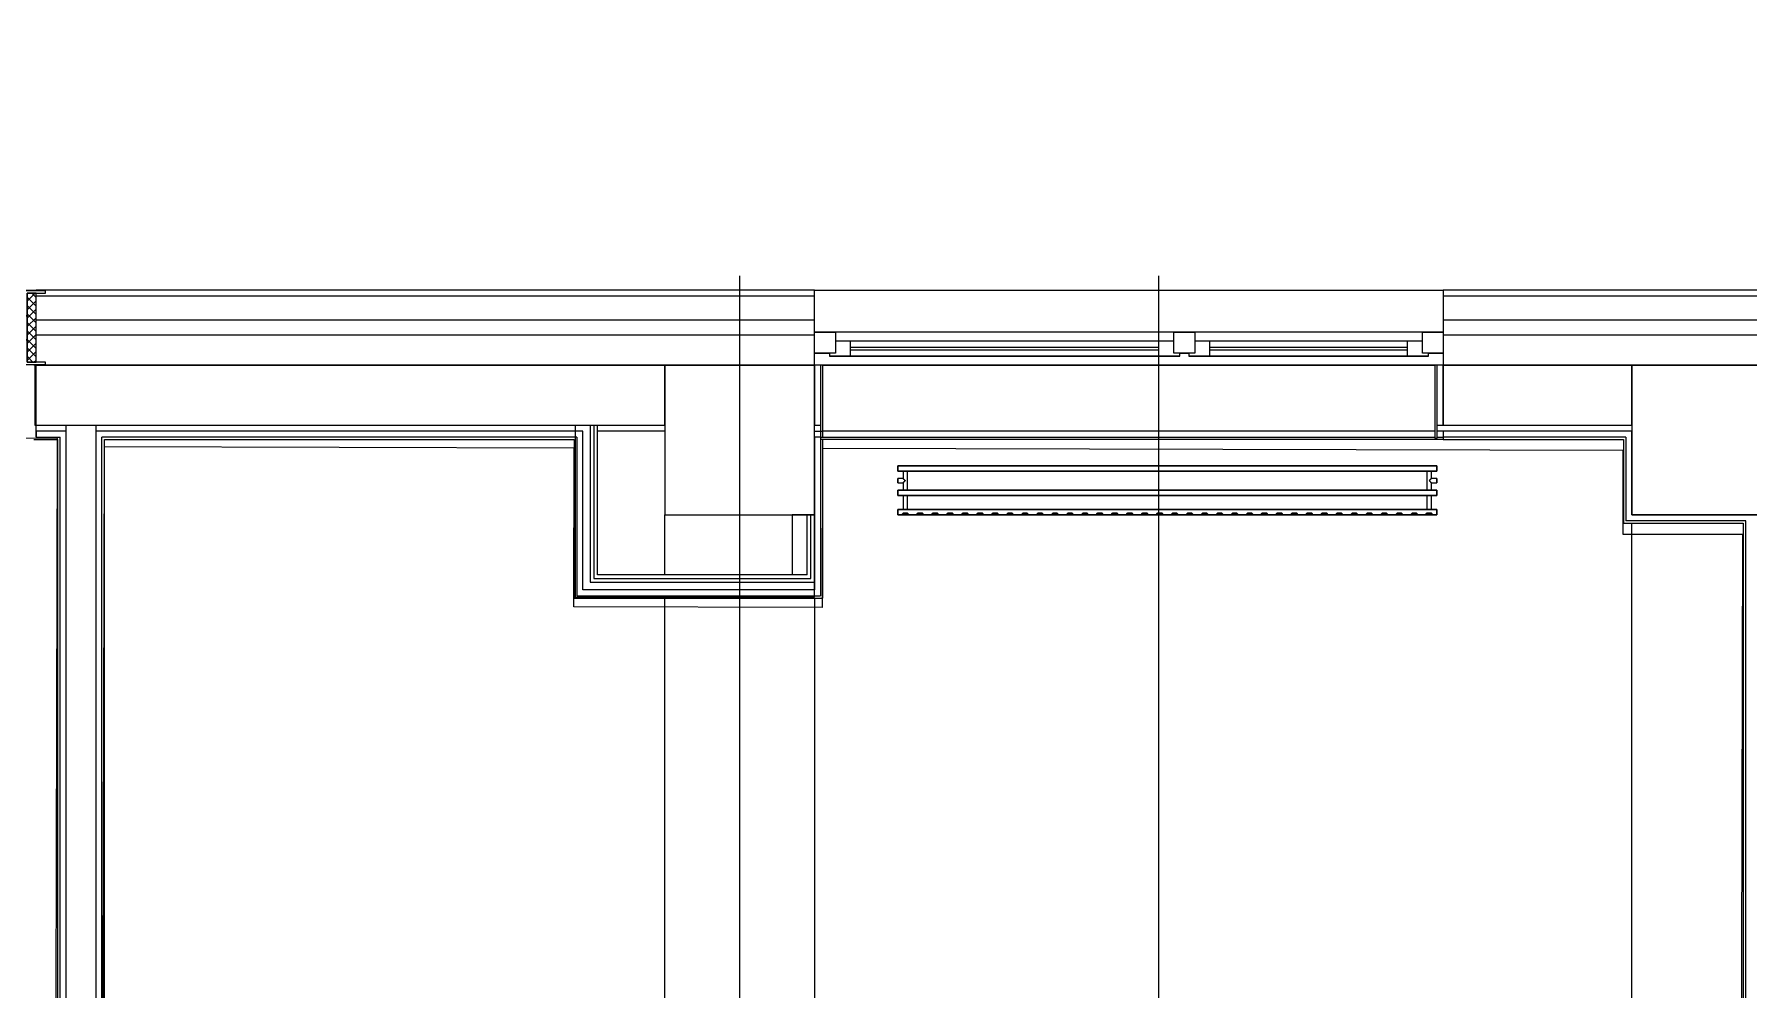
# Model space of a CAD drawing. Header units: millimetres. Extents: x 3914 to 443608, y -156176 to 78197.
# Drawn here: x 94461 to 100187, y -121099 to -117908 of the extents above; entities that cross this region are included whole.
import ezdxf

# ---------------------------------------------------------------- set-up
doc = ezdxf.new("R2010")
doc.units = ezdxf.units.MM
doc.linetypes.add('200_ШТРИХ__ш1_п0_6_', pattern=[160, 100, -60])
for name, color, linetype, lineweight in [('A-DOOR-1', 7, 'Continuous', 5), ('A-DOOR-2', 7, '200_ШТРИХ__ш1_п0_6_', 5), ('A-DOOR-FRAM-2', 7, 'Continuous', 5), ('A-FLOR', 7, 'Continuous', 9), ('A-GLAZ', 7, 'Continuous', 9), ('A-GLAZ-1', 7, 'Continuous', 5), ('Оси', 7, 'Continuous', 9)]:
    doc.layers.add(name, color=color, linetype=linetype, lineweight=lineweight)
doc.layers.add('A-DOOR-FRAM-1', color=7, linetype='Continuous', lineweight=5, true_color=0xc0c0c0)
doc.layers.add('M-EQPM-1', color=7, linetype='Continuous', lineweight=9, true_color=0xb2b2b2)

# ---------------------------------------------------------------- blocks, each defined once
blk = doc.blocks.new('120_Окно_СКБ_2Ст - 120_Окно_СКБ_2Ст 2100х2400 _мал створка справа_-19092174-Объем проектирования 1 этажа')
at = {"layer": 'A-GLAZ'}
for p, q in [((-1050, -75), (-1050, -5)), ((-1050, -5), (-980, -5)), ((-980, -5), (-980, -75)), ((150, -35), (-980, -35)), ((-980, -35), (-980, -75)), ((-930, -85), (-930, -35)), ((100, -85), (100, -35)), ((150, -75), (150, -5)), ((150, -5), (220, -5)), ((150, -75), (150, -35)), ((220, -5), (220, -75)), ((980, -35), (220, -35)), ((220, -35), (220, -75)), ((270, -85), (270, -35)), ((930, -85), (930, -35)), ((980, -75), (980, -5)), ((980, -5), (1050, -5)), ((980, -75), (980, -35)), ((1050, -5), (1050, -75)), ((-980, -75), (-1050, -75)), ((-980, -75), (-1000, -75)), ((-1000, -75), (-1000, -85)), ((-1000, -85), (170, -85)), ((170, -85), (-1000, -85)), ((220, -75), (150, -75)), ((170, -75), (150, -75)), ((170, -85), (170, -75)), ((220, -75), (200, -75)), ((200, -75), (200, -85)), ((200, -85), (1000, -85)), ((1000, -85), (200, -85)), ((1050, -75), (980, -75)), ((1000, -75), (980, -75)), ((1000, -85), (1000, -75))]:
    blk.add_line(p, q, dxfattribs=at)
at = {"layer": 'A-GLAZ-1'}
for p, q in [((1050, -5), (-1050, -5)), ((-930, -55), (100, -55)), ((270, -55), (930, -55)), ((-1050, -75), (-1000, -75)), ((100, -65), (-930, -65)), ((170, -75), (200, -75)), ((930, -65), (270, -65)), ((1000, -75), (1050, -75))]:
    blk.add_line(p, q, dxfattribs=at)
blk = doc.blocks.new('110_Дверь_СКБ_1Ст_Наружная - ДН-2д_л__ Дверь из подвала ЛК _900 мм в свету_ 3300-22851703-Объем проектирования 1 этажа')
at = {"layer": 'A-DOOR-2'}
h = blk.add_hatch(dxfattribs=at)
h.set_pattern_fill('FP_162', color=256, style=0, pattern_type=2)
h.set_pattern_definition([(135, (1756.41, 199.685), (-14.14214, -14.14214), []), (225, (1756.41, 199.685), (14.14214, -14.14214), [])])
h.paths.add_polyline_path([(569.5, -105), (569.5, 125), (539.5, 125), (539.5, -105), (565.5, -105)])
at = {"layer": 'A-DOOR-FRAM-2'}
h = blk.add_hatch(dxfattribs=at)
h.set_pattern_fill('FP_163', color=256, style=0, pattern_type=2)
h.set_pattern_definition([(45, (-366.384, 199.685), (-14.1421, 14.1421), []), (135, (-366.384, 199.685), (-14.1421, -14.1421), [])])
h.paths.add_polyline_path([(-529.5, -105), (-500.5, -105), (-500.5, 125), (-530.5, 125), (-530.5, -105)])
at = {"layer": 'A-DOOR-1'}
for p, q in [((489.5, 990), (449.5, 990)), ((449.5, 990), (449.5, 50)), ((489.5, 50), (489.5, 990)), ((-492.5, 133), (-562.5, 133)), ((-562.5, 133), (-562.5, 125)), ((-562.5, 125), (-500.5, 125)), ((-500.5, 125), (-500.5, 50)), ((-492.5, 50), (-492.5, 133)), ((601.5, 133), (531.5, 133)), ((531.5, 133), (531.5, 50)), ((539.5, 50), (539.5, 125)), ((539.5, 125), (601.5, 125)), ((601.5, 125), (601.5, 133)), ((-500.5, 50), (-492.5, 50)), ((449.5, 50), (489.5, 50)), ((531.5, 50), (539.5, 50)), ((-492.5, -30), (-500.5, -30)), ((-500.5, -30), (-500.5, -105)), ((-492.5, -113), (-492.5, -30)), ((539.5, -30), (531.5, -30)), ((531.5, -30), (531.5, -113)), ((539.5, -105), (539.5, -30)), ((-562.5, -105), (-562.5, -113)), ((-500.5, -105), (-562.5, -105)), ((-562.5, -113), (-492.5, -113)), ((531.5, -113), (601.5, -113)), ((601.5, -105), (539.5, -105)), ((601.5, -113), (601.5, -105))]:
    blk.add_line(p, q, dxfattribs=at)
blk.add_arc((489.5, 50), 940, 90, 180, dxfattribs=at)
at = {"layer": 'A-DOOR-FRAM-1'}
for p, q in [((-500.5, 125), (-530.5, 125)), ((-530.5, 125), (-530.5, -105)), ((-500.5, -105), (-500.5, 125)), ((569.5, 125), (539.5, 125)), ((539.5, 125), (539.5, -105)), ((569.5, -105), (569.5, 125)), ((-450.5, 50), (-500.5, 50)), ((-500.5, 50), (-500.5, -30)), ((-450.5, 10), (-450.5, 50)), ((-440.5, 10), (-450.5, 10)), ((-440.5, -30), (-440.5, 10)), ((489.5, 10), (479.5, 10)), ((479.5, 10), (479.5, -30)), ((489.5, 50), (489.5, 10)), ((539.5, 50), (489.5, 50)), ((539.5, -30), (539.5, 50)), ((-500.5, -30), (-440.5, -30)), ((479.5, -30), (539.5, -30)), ((-530.5, -105), (-500.5, -105)), ((539.5, -105), (569.5, -105))]:
    blk.add_line(p, q, dxfattribs=at)
blk = doc.blocks.new('radiator_prado_classic_z_tip_30_po exemplyaru - Classic Z Тип 30-500-30677905-Объем проектирования 1 этажа')
at = {"layer": 'M-EQPM-1'}
for p, q in [((0, 228), (0, 210)), ((1800, 228), (0, 228)), ((0, 210), (0, 228)), ((0, 228), (12.5, 228)), ((0, 210), (1800, 210)), ((17.8, 210), (0, 210)), ((12.5, 228), (37.5, 228)), ((37.5, 228), (12.5, 228)), ((12.5, 228), (37.5, 228)), ((12.5, 228), (17.5, 223)), ((12.5, 228), (17.5, 223)), ((32.5, 223), (17.5, 223)), ((17.5, 223), (32.5, 223)), ((17.5, 210), (17.5, 164)), ((17.5, 210), (17.5, 164)), ((17.8, 210), (17.5, 210)), ((17.5, 210), (17.8, 210)), ((17.8, 210), (17.5, 210)), ((17.5, 210), (32.5, 210)), ((31.5, 210), (17.8, 210)), ((17.8, 210), (32.2, 210)), ((32.2, 210), (17.8, 210)), ((32.2, 210), (31.5, 210)), ((32.5, 210), (32.2, 210)), ((32.2, 210), (32.5, 210)), ((32.5, 210), (32.2, 210)), ((1767.8, 210), (32.2, 210)), ((32.5, 223), (37.5, 228)), ((37.5, 228), (32.5, 223)), ((32.5, 164), (32.5, 210)), ((32.5, 164), (32.5, 210)), ((37.5, 228), (62.5, 228)), ((62.5, 228), (87.5, 228)), ((87.5, 228), (62.5, 228)), ((62.5, 228), (87.5, 228)), ((62.5, 228), (67.5, 223)), ((62.5, 228), (67.5, 223)), ((82.5, 223), (67.5, 223)), ((67.5, 223), (82.5, 223)), ((82.5, 223), (87.5, 228)), ((87.5, 228), (82.5, 223)), ((87.5, 228), (112.5, 228)), ((112.5, 228), (137.5, 228)), ((137.5, 228), (112.5, 228)), ((112.5, 228), (137.5, 228)), ((112.5, 228), (117.5, 223)), ((112.5, 228), (117.5, 223)), ((132.5, 223), (117.5, 223)), ((117.5, 223), (132.5, 223)), ((132.5, 223), (137.5, 228)), ((137.5, 228), (132.5, 223)), ((137.5, 228), (162.5, 228)), ((162.5, 228), (187.5, 228)), ((187.5, 228), (162.5, 228)), ((162.5, 228), (187.5, 228)), ((162.5, 228), (167.5, 223)), ((162.5, 228), (167.5, 223)), ((182.5, 223), (167.5, 223)), ((167.5, 223), (182.5, 223)), ((182.5, 223), (187.5, 228)), ((187.5, 228), (182.5, 223)), ((187.5, 228), (212.5, 228)), ((212.5, 228), (237.5, 228)), ((237.5, 228), (212.5, 228)), ((212.5, 228), (237.5, 228)), ((212.5, 228), (217.5, 223)), ((212.5, 228), (217.5, 223)), ((232.5, 223), (217.5, 223)), ((217.5, 223), (232.5, 223)), ((232.5, 223), (237.5, 228)), ((237.5, 228), (232.5, 223)), ((237.5, 228), (262.5, 228)), ((262.5, 228), (287.5, 228)), ((287.5, 228), (262.5, 228)), ((262.5, 228), (287.5, 228)), ((262.5, 228), (267.5, 223)), ((262.5, 228), (267.5, 223)), ((282.5, 223), (267.5, 223)), ((267.5, 223), (282.5, 223)), ((282.5, 223), (287.5, 228)), ((287.5, 228), (282.5, 223)), ((287.5, 228), (312.5, 228)), ((312.5, 228), (337.5, 228)), ((337.5, 228), (312.5, 228)), ((312.5, 228), (337.5, 228)), ((312.5, 228), (317.5, 223)), ((312.5, 228), (317.5, 223)), ((332.5, 223), (317.5, 223)), ((317.5, 223), (332.5, 223)), ((332.5, 223), (337.5, 228)), ((337.5, 228), (332.5, 223)), ((337.5, 228), (362.5, 228)), ((362.5, 228), (387.5, 228)), ((387.5, 228), (362.5, 228)), ((362.5, 228), (387.5, 228)), ((362.5, 228), (367.5, 223)), ((362.5, 228), (367.5, 223)), ((382.5, 223), (367.5, 223)), ((367.5, 223), (382.5, 223)), ((382.5, 223), (387.5, 228)), ((387.5, 228), (382.5, 223)), ((387.5, 228), (412.5, 228)), ((412.5, 228), (437.5, 228)), ((437.5, 228), (412.5, 228)), ((412.5, 228), (437.5, 228)), ((412.5, 228), (417.5, 223)), ((412.5, 228), (417.5, 223)), ((432.5, 223), (417.5, 223)), ((417.5, 223), (432.5, 223)), ((432.5, 223), (437.5, 228)), ((437.5, 228), (432.5, 223)), ((437.5, 228), (462.5, 228)), ((462.5, 228), (487.5, 228)), ((487.5, 228), (462.5, 228)), ((462.5, 228), (487.5, 228)), ((462.5, 228), (467.5, 223)), ((462.5, 228), (467.5, 223)), ((482.5, 223), (467.5, 223)), ((467.5, 223), (482.5, 223)), ((482.5, 223), (487.5, 228)), ((487.5, 228), (482.5, 223)), ((487.8, 228), (512.5, 228)), ((512.5, 228), (537.5, 228)), ((537.5, 228), (512.5, 228)), ((512.5, 228), (537.5, 228)), ((512.5, 228), (517.5, 223)), ((512.5, 228), (517.5, 223)), ((532.5, 223), (517.5, 223)), ((517.5, 223), (532.5, 223)), ((532.5, 223), (537.5, 228)), ((537.5, 228), (532.5, 223)), ((537.5, 228), (562.5, 228)), ((562.5, 228), (587.5, 228)), ((587.5, 228), (562.5, 228)), ((562.5, 228), (587.5, 228)), ((562.5, 228), (567.5, 223)), ((562.5, 228), (567.5, 223)), ((582.5, 223), (567.5, 223)), ((567.5, 223), (582.5, 223)), ((582.5, 223), (587.5, 228)), ((587.5, 228), (582.5, 223)), ((587.5, 228), (612.5, 228)), ((612.5, 228), (637.5, 228)), ((637.5, 228), (612.5, 228)), ((612.5, 228), (637.5, 228)), ((612.5, 228), (617.5, 223)), ((612.5, 228), (617.5, 223)), ((632.5, 223), (617.5, 223)), ((617.5, 223), (632.5, 223)), ((632.5, 223), (637.5, 228)), ((637.5, 228), (632.5, 223)), ((637.5, 228), (662.5, 228)), ((662.5, 228), (687.5, 228)), ((687.5, 228), (662.5, 228)), ((662.5, 228), (687.5, 228)), ((662.5, 228), (667.5, 223)), ((662.5, 228), (667.5, 223)), ((682.5, 223), (667.5, 223)), ((667.5, 223), (682.5, 223)), ((682.5, 223), (687.5, 228)), ((687.5, 228), (682.5, 223)), ((687.5, 228), (712.5, 228)), ((712.5, 228), (737.5, 228)), ((737.5, 228), (712.5, 228)), ((712.5, 228), (737.5, 228)), ((712.5, 228), (717.5, 223)), ((712.5, 228), (717.5, 223)), ((732.5, 223), (717.5, 223)), ((717.5, 223), (732.5, 223)), ((732.5, 223), (737.5, 228)), ((737.5, 228), (732.5, 223)), ((737.5, 228), (762.5, 228)), ((762.5, 228), (787.5, 228)), ((787.5, 228), (762.5, 228)), ((762.5, 228), (787.5, 228)), ((762.5, 228), (767.5, 223)), ((762.5, 228), (767.5, 223)), ((782.5, 223), (767.5, 223)), ((767.5, 223), (782.5, 223)), ((782.5, 223), (787.5, 228)), ((787.5, 228), (782.5, 223)), ((787.5, 228), (812.5, 228)), ((812.5, 228), (837.5, 228)), ((837.5, 228), (812.5, 228)), ((812.5, 228), (837.5, 228)), ((812.5, 228), (817.5, 223)), ((812.5, 228), (817.5, 223)), ((832.5, 223), (817.5, 223)), ((817.5, 223), (832.5, 223)), ((832.5, 223), (837.5, 228)), ((837.5, 228), (832.5, 223)), ((837.5, 228), (862.5, 228)), ((862.5, 228), (887.5, 228)), ((887.5, 228), (862.5, 228)), ((862.5, 228), (887.5, 228)), ((862.5, 228), (867.5, 223)), ((862.5, 228), (867.5, 223)), ((882.5, 223), (867.5, 223)), ((867.5, 223), (882.5, 223)), ((882.5, 223), (887.5, 228)), ((887.5, 228), (882.5, 223)), ((887.5, 228), (912.5, 228)), ((912.5, 228), (937.5, 228)), ((937.5, 228), (912.5, 228)), ((912.5, 228), (937.5, 228)), ((912.5, 228), (917.5, 223)), ((912.5, 228), (917.5, 223)), ((932.5, 223), (917.5, 223)), ((917.5, 223), (932.5, 223)), ((932.5, 223), (937.5, 228)), ((937.5, 228), (932.5, 223)), ((937.5, 228), (962.5, 228)), ((962.5, 228), (987.5, 228)), ((987.5, 228), (962.5, 228)), ((962.5, 228), (987.5, 228)), ((962.5, 228), (967.5, 223)), ((962.5, 228), (967.5, 223)), ((982.5, 223), (967.5, 223)), ((967.5, 223), (982.5, 223)), ((982.5, 223), (987.5, 228)), ((987.5, 228), (982.5, 223)), ((987.5, 228), (1012.5, 228)), ((1012.5, 228), (1037.5, 228)), ((1037.5, 228), (1012.5, 228)), ((1012.5, 228), (1037.5, 228)), ((1012.5, 228), (1017.5, 223)), ((1012.5, 228), (1017.5, 223)), ((1032.5, 223), (1017.5, 223)), ((1017.5, 223), (1032.5, 223)), ((1032.5, 223), (1037.5, 228)), ((1037.5, 228), (1032.5, 223)), ((1037.5, 228), (1062.5, 228)), ((1062.5, 228), (1087.5, 228)), ((1087.5, 228), (1062.5, 228)), ((1062.5, 228), (1087.5, 228)), ((1062.5, 228), (1067.5, 223)), ((1062.5, 228), (1067.5, 223)), ((1082.5, 223), (1067.5, 223)), ((1067.5, 223), (1082.5, 223)), ((1082.5, 223), (1087.5, 228)), ((1087.5, 228), (1082.5, 223)), ((1087.5, 228), (1112.5, 228)), ((1112.5, 228), (1137.5, 228)), ((1137.5, 228), (1112.5, 228)), ((1112.5, 228), (1137.5, 228)), ((1112.5, 228), (1117.5, 223)), ((1112.5, 228), (1117.5, 223)), ((1132.5, 223), (1117.5, 223)), ((1117.5, 223), (1132.5, 223)), ((1132.5, 223), (1137.5, 228)), ((1137.5, 228), (1132.5, 223)), ((1137.5, 228), (1162.5, 228)), ((1162.5, 228), (1187.5, 228)), ((1187.5, 228), (1162.5, 228)), ((1162.5, 228), (1187.5, 228)), ((1162.5, 228), (1167.5, 223)), ((1162.5, 228), (1167.5, 223)), ((1182.5, 223), (1167.5, 223)), ((1167.5, 223), (1182.5, 223)), ((1182.5, 223), (1187.5, 228)), ((1187.5, 228), (1182.5, 223)), ((1187.5, 228), (1212.5, 228)), ((1212.5, 228), (1237.5, 228)), ((1237.5, 228), (1212.5, 228)), ((1212.5, 228), (1237.5, 228)), ((1212.5, 228), (1217.5, 223)), ((1212.5, 228), (1217.5, 223)), ((1232.5, 223), (1217.5, 223)), ((1217.5, 223), (1232.5, 223)), ((1232.5, 223), (1237.5, 228)), ((1237.5, 228), (1232.5, 223)), ((1237.5, 228), (1262.5, 228)), ((1262.5, 228), (1287.5, 228)), ((1287.5, 228), (1262.5, 228)), ((1262.5, 228), (1287.5, 228)), ((1262.5, 228), (1267.5, 223)), ((1262.5, 228), (1267.5, 223)), ((1282.5, 223), (1267.5, 223)), ((1267.5, 223), (1282.5, 223)), ((1282.5, 223), (1287.5, 228)), ((1287.5, 228), (1282.5, 223)), ((1287.5, 228), (1312.5, 228)), ((1312.5, 228), (1337.5, 228)), ((1337.5, 228), (1312.5, 228)), ((1312.5, 228), (1337.5, 228)), ((1312.5, 228), (1317.5, 223)), ((1312.5, 228), (1317.5, 223)), ((1332.5, 223), (1317.5, 223)), ((1317.5, 223), (1332.5, 223)), ((1332.5, 223), (1337.5, 228)), ((1337.5, 228), (1332.5, 223)), ((1337.5, 228), (1362.5, 228)), ((1362.5, 228), (1387.5, 228)), ((1387.5, 228), (1362.5, 228)), ((1362.5, 228), (1387.5, 228)), ((1362.5, 228), (1367.5, 223)), ((1362.5, 228), (1367.5, 223)), ((1382.5, 223), (1367.5, 223)), ((1367.5, 223), (1382.5, 223)), ((1382.5, 223), (1387.5, 228)), ((1387.5, 228), (1382.5, 223)), ((1387.5, 228), (1412.5, 228)), ((1412.5, 228), (1437.5, 228)), ((1437.5, 228), (1412.5, 228)), ((1412.5, 228), (1437.5, 228)), ((1412.5, 228), (1417.5, 223)), ((1412.5, 228), (1417.5, 223)), ((1432.5, 223), (1417.5, 223)), ((1417.5, 223), (1432.5, 223)), ((1432.5, 223), (1437.5, 228)), ((1437.5, 228), (1432.5, 223)), ((1437.5, 228), (1462.5, 228)), ((1462.5, 228), (1487.5, 228)), ((1487.5, 228), (1462.5, 228)), ((1462.5, 228), (1487.5, 228)), ((1462.5, 228), (1467.5, 223)), ((1462.5, 228), (1467.5, 223)), ((1482.5, 223), (1467.5, 223)), ((1467.5, 223), (1482.5, 223)), ((1482.5, 223), (1487.5, 228)), ((1487.5, 228), (1482.5, 223)), ((1487.5, 228), (1512.5, 228)), ((1512.5, 228), (1537.5, 228)), ((1537.5, 228), (1512.5, 228)), ((1512.5, 228), (1537.5, 228)), ((1512.5, 228), (1517.5, 223)), ((1512.5, 228), (1517.5, 223)), ((1532.5, 223), (1517.5, 223)), ((1517.5, 223), (1532.5, 223)), ((1532.5, 223), (1537.5, 228)), ((1537.5, 228), (1532.5, 223)), ((1537.5, 228), (1562.5, 228)), ((1562.5, 228), (1587.5, 228)), ((1587.5, 228), (1562.5, 228)), ((1562.5, 228), (1587.5, 228)), ((1562.5, 228), (1567.5, 223)), ((1562.5, 228), (1567.5, 223)), ((1582.5, 223), (1567.5, 223)), ((1567.5, 223), (1582.5, 223)), ((1582.5, 223), (1587.5, 228)), ((1587.5, 228), (1582.5, 223)), ((1587.5, 228), (1612.5, 228)), ((1612.5, 228), (1637.5, 228)), ((1637.5, 228), (1612.5, 228)), ((1612.5, 228), (1637.5, 228)), ((1612.5, 228), (1617.5, 223)), ((1612.5, 228), (1617.5, 223)), ((1632.5, 223), (1617.5, 223)), ((1617.5, 223), (1632.5, 223)), ((1632.5, 223), (1637.5, 228)), ((1637.5, 228), (1632.5, 223)), ((1637.5, 228), (1662.5, 228)), ((1662.5, 228), (1687.5, 228)), ((1687.5, 228), (1662.5, 228)), ((1662.5, 228), (1687.5, 228)), ((1662.5, 228), (1667.5, 223)), ((1662.5, 228), (1667.5, 223)), ((1682.5, 223), (1667.5, 223)), ((1667.5, 223), (1682.5, 223)), ((1682.5, 223), (1687.5, 228)), ((1687.5, 228), (1682.5, 223)), ((1687.5, 228), (1712.5, 228)), ((1712.5, 228), (1737.5, 228)), ((1737.5, 228), (1712.5, 228)), ((1712.5, 228), (1737.5, 228)), ((1712.5, 228), (1717.5, 223)), ((1712.5, 228), (1717.5, 223)), ((1732.5, 223), (1717.5, 223)), ((1717.5, 223), (1732.5, 223)), ((1732.5, 223), (1737.5, 228)), ((1737.5, 228), (1732.5, 223)), ((1737.5, 228), (1762.5, 228)), ((1762.5, 228), (1787.5, 228)), ((1787.5, 228), (1762.5, 228)), ((1762.5, 228), (1787.5, 228)), ((1762.5, 228), (1767.5, 223)), ((1762.5, 228), (1767.5, 223)), ((1782.5, 223), (1767.5, 223)), ((1767.5, 223), (1782.5, 223)), ((1767.5, 210), (1767.5, 164)), ((1767.5, 210), (1767.5, 164)), ((1767.8, 210), (1767.5, 210)), ((1767.5, 210), (1782.5, 210)), ((1767.8, 210), (1767.5, 210)), ((1767.5, 210), (1767.8, 210)), ((1782.2, 210), (1767.8, 210)), ((1782.2, 210), (1767.8, 210)), ((1767.8, 210), (1782.2, 210)), ((1782.5, 210), (1782.2, 210)), ((1782.5, 210), (1782.2, 210)), ((1782.2, 210), (1782.5, 210)), ((1800, 210), (1782.2, 210)), ((1782.5, 223), (1787.5, 228)), ((1787.5, 228), (1782.5, 223)), ((1782.5, 164), (1782.5, 210)), ((1782.5, 164), (1782.5, 210)), ((1787.5, 228), (1800, 228)), ((1800, 210), (1800, 228)), ((1800, 228), (1800, 210)), ((1800, 164), (0, 164)), ((0, 164), (0, 146)), ((0, 146), (0, 164)), ((0, 164), (17.8, 164)), ((0, 146), (1800, 146)), ((18.5, 146), (0, 146)), ((17.5, 121.5), (0, 121.5)), ((17.5, 121.5), (0, 121.5)), ((0, 121.5), (0, 120.5)), ((0, 106.5), (0, 121.5)), ((0, 120.5), (0, 107.5)), ((0, 120.5), (0, 119.3)), ((0, 114), (0, 120.5)), ((0, 120.5), (0, 120.5)), ((0, 119.3), (0, 117.8)), ((0, 117.8), (0, 114)), ((17.8, 164), (17.5, 164)), ((17.5, 164), (17.8, 164)), ((17.8, 164), (17.5, 164)), ((17.5, 164), (32.5, 164)), ((17.5, 146), (17.5, 121.5)), ((17.5, 146), (17.5, 121.5)), ((17.5, 146), (18.5, 146)), ((18.5, 146), (17.5, 146)), ((17.5, 146), (18.5, 146)), ((32.5, 146), (17.5, 146)), ((25, 164), (17.8, 164)), ((17.8, 164), (32.2, 164)), ((32.2, 164), (17.8, 164)), ((18.5, 146), (32.2, 146)), ((32.2, 146), (18.5, 146)), ((18.5, 146), (32.2, 146)), ((32.2, 164), (25, 164)), ((32.5, 164), (32.2, 164)), ((32.2, 164), (32.5, 164)), ((32.5, 164), (32.2, 164)), ((32.2, 164), (1767.8, 164)), ((32.2, 146), (32.5, 146)), ((32.5, 146), (32.2, 146)), ((32.2, 146), (32.5, 146)), ((1767.8, 146), (32.2, 146)), ((32.5, 82), (32.5, 146)), ((32.5, 82), (32.5, 146)), ((1767.8, 164), (1767.5, 164)), ((1767.5, 164), (1782.5, 164)), ((1767.8, 164), (1767.5, 164)), ((1767.5, 164), (1767.8, 164)), ((1767.5, 146), (1767.5, 82)), ((1767.5, 146), (1767.5, 82)), ((1767.5, 146), (1767.8, 146)), ((1782.5, 146), (1767.5, 146)), ((1767.5, 146), (1767.8, 146)), ((1767.8, 146), (1767.5, 146)), ((1782.2, 164), (1767.8, 164)), ((1782.2, 164), (1767.8, 164)), ((1767.8, 164), (1782.2, 164)), ((1767.8, 146), (1776.9, 146)), ((1767.8, 146), (1776.9, 146)), ((1776.9, 146), (1767.8, 146)), ((1776.9, 146), (1777.2, 146)), ((1776.9, 146), (1777.2, 146)), ((1777.2, 146), (1776.9, 146)), ((1777.2, 146), (1781.5, 146)), ((1777.2, 146), (1781.5, 146)), ((1781.5, 146), (1777.2, 146)), ((1781.5, 146), (1782.5, 146)), ((1781.5, 146), (1782.5, 146)), ((1782.5, 146), (1781.5, 146)), ((1800, 146), (1781.5, 146)), ((1782.5, 164), (1782.2, 164)), ((1782.5, 164), (1782.2, 164)), ((1782.2, 164), (1782.5, 164)), ((1782.2, 164), (1800, 164)), ((1782.5, 121.5), (1782.5, 146)), ((1782.5, 121.5), (1782.5, 146)), ((1800, 121.5), (1782.5, 121.5)), ((1800, 121.5), (1782.5, 121.5)), ((1800, 146), (1800, 164)), ((1800, 164), (1800, 146)), ((1800, 121.5), (1800, 106.5)), ((1800, 120.5), (1800, 121.5)), ((1800, 121.5), (1800, 120.5)), ((1800, 120.5), (1800, 121.5)), ((1800, 107.5), (1800, 120.5)), ((1800, 120.5), (1800, 107.5)), ((1800, 107.5), (1800, 120.5)), ((0, 114), (0, 110.3)), ((0, 107.5), (0, 114)), ((0, 110.3), (0, 108.7)), ((0, 108.7), (0, 107.5)), ((0, 107.5), (0, 106.5)), ((0, 107.5), (0, 107.5)), ((0, 106.5), (17.5, 106.5)), ((0, 106.5), (17.5, 106.5)), ((1800, 82), (0, 82)), ((0, 82), (0, 64)), ((0, 64), (0, 82)), ((0, 82), (18.5, 82)), ((1800, 64), (0, 64)), ((0, 64), (1800, 64)), ((17.5, 106.5), (17.5, 82)), ((17.5, 106.5), (17.5, 82)), ((18.5, 82), (17.5, 82)), ((17.5, 82), (18.5, 82)), ((18.5, 82), (17.5, 82)), ((17.5, 82), (32.5, 82)), ((32.2, 82), (18.5, 82)), ((18.5, 82), (32.2, 82)), ((32.2, 82), (18.5, 82)), ((32.5, 82), (32.2, 82)), ((32.2, 82), (32.5, 82)), ((32.5, 82), (32.2, 82)), ((32.2, 82), (1767.8, 82)), ((1767.8, 82), (1767.5, 82)), ((1767.5, 82), (1782.5, 82)), ((1767.8, 82), (1767.5, 82)), ((1767.5, 82), (1767.8, 82)), ((1776.9, 82), (1767.8, 82)), ((1776.9, 82), (1767.8, 82)), ((1767.8, 82), (1776.9, 82)), ((1777.2, 82), (1776.9, 82)), ((1777.2, 82), (1776.9, 82)), ((1776.9, 82), (1777.2, 82)), ((1781.5, 82), (1777.2, 82)), ((1781.5, 82), (1777.2, 82)), ((1777.2, 82), (1781.5, 82)), ((1782.5, 82), (1781.5, 82)), ((1782.5, 82), (1781.5, 82)), ((1781.5, 82), (1782.5, 82)), ((1781.5, 82), (1800, 82)), ((1782.5, 82), (1782.5, 106.5)), ((1782.5, 106.5), (1800, 106.5)), ((1782.5, 82), (1782.5, 106.5)), ((1782.5, 106.5), (1800, 106.5)), ((1800, 106.5), (1800, 107.5)), ((1800, 107.5), (1800, 106.5)), ((1800, 106.5), (1800, 107.5)), ((1800, 64), (1800, 82)), ((1800, 82), (1800, 64))]:
    blk.add_line(p, q, dxfattribs=at)
for points, knots in [([(18.5, 120.5), (18.4, 120.6), (18.3, 120.7), (18.1, 120.9), (17.9, 121.1), (17.8, 121.2), (17.7, 121.3), (17.5, 121.5), (17.5, 121.5), (17.5, 121.5)], [0.7142857, 0.7142857, 0.7142857, 0.7142857, 0.75, 0.7857143, 0.8214286, 0.8571429, 0.8928571, 0.9285714, 1, 1, 1, 1]), ([(17.5, 121.5), (17.5, 121.5), (17.5, 121.5), (17.7, 121.3), (17.8, 121.2), (17.9, 121.1), (18.1, 120.9), (18.3, 120.7), (18.4, 120.6), (18.5, 120.5)], [0, 0, 0, 0, 0.0714286, 0.1071429, 0.1428571, 0.1785714, 0.2142857, 0.25, 0.2857143, 0.2857143, 0.2857143, 0.2857143]), ([(17.5, 121.5), (17.5, 121.5), (17.5, 121.5), (17.7, 121.3), (17.8, 121.2), (17.9, 121.1), (18.1, 120.9), (18.3, 120.7), (18.4, 120.6), (18.5, 120.5)], [0, 0, 0, 0, 0.0714286, 0.1071429, 0.1428571, 0.1785714, 0.2142857, 0.25, 0.2857143, 0.2857143, 0.2857143, 0.2857143]), ([(25, 114), (24.5, 114.5), (23.6, 115.4), (22.4, 116.6), (21.6, 117.4), (21.1, 117.9), (20.8, 118.2), (20.5, 118.5), (20.2, 118.8), (19.8, 119.1), (19.6, 119.4), (19.3, 119.7), (19, 120), (18.7, 120.3), (18.5, 120.5), (18.3, 120.7), (18.1, 120.9), (17.9, 121.1), (17.8, 121.2), (17.7, 121.3), (17.5, 121.5), (17.5, 121.5), (17.5, 121.5)], [0, 0, 0, 0, 0.142857, 0.285714, 0.357143, 0.392857, 0.428571, 0.464286, 0.5, 0.535714, 0.571429, 0.607143, 0.642857, 0.678571, 0.714286, 0.75, 0.785714, 0.821429, 0.857143, 0.892857, 0.928571, 1, 1, 1, 1]), ([(22.1, 116.9), (21.9, 117.1), (21.6, 117.4), (21.1, 117.9), (20.8, 118.2), (20.5, 118.5), (20.2, 118.8), (19.9, 119.2), (19.7, 119.3), (19.6, 119.4)], [0.2857143, 0.2857143, 0.2857143, 0.2857143, 0.3571429, 0.3928571, 0.4285714, 0.4642857, 0.5, 0.5357143, 0.5714286, 0.5714286, 0.5714286, 0.5714286]), ([(19.6, 119.4), (19.7, 119.3), (19.9, 119.2), (20.3, 118.7), (20.7, 118.3), (21.1, 117.9), (21.6, 117.4), (21.9, 117.1), (22.1, 116.9)], [0.4285714, 0.4285714, 0.4285714, 0.4285714, 0.4642857, 0.5, 0.5714286, 0.6071429, 0.6428571, 0.7142857, 0.7142857, 0.7142857, 0.7142857]), ([(19.6, 119.4), (19.7, 119.3), (19.8, 119.1), (20.3, 118.7), (20.7, 118.3), (21.1, 117.9), (21.6, 117.4), (21.9, 117.1), (22.1, 116.9)], [0.4285714, 0.4285714, 0.4285714, 0.4285714, 0.4642857, 0.5, 0.5714286, 0.6071429, 0.6428571, 0.7142857, 0.7142857, 0.7142857, 0.7142857]), ([(1775, 114), (1775.5, 114.5), (1776.4, 115.4), (1777.6, 116.6), (1778.4, 117.4), (1778.9, 117.9), (1779.2, 118.2), (1779.5, 118.5), (1779.8, 118.8), (1780.1, 119.2), (1780.4, 119.4), (1780.7, 119.7), (1781, 120), (1781.3, 120.3), (1781.5, 120.5), (1781.7, 120.7), (1781.9, 120.9), (1782.1, 121.1), (1782.2, 121.2), (1782.3, 121.3), (1782.5, 121.5), (1782.5, 121.5), (1782.5, 121.5)], [0, 0, 0, 0, 0.142857, 0.285714, 0.357143, 0.392857, 0.428571, 0.464286, 0.5, 0.535714, 0.571429, 0.607143, 0.642857, 0.678571, 0.714286, 0.75, 0.785714, 0.821429, 0.857143, 0.892857, 0.928571, 1, 1, 1, 1]), ([(1780.4, 119.4), (1780.3, 119.3), (1780.1, 119.2), (1779.7, 118.7), (1779.3, 118.3), (1778.9, 117.9), (1778.4, 117.4), (1778.1, 117.1), (1777.9, 116.9)], [0.4285714, 0.4285714, 0.4285714, 0.4285714, 0.4642857, 0.5, 0.5714286, 0.6071429, 0.6428571, 0.7142857, 0.7142857, 0.7142857, 0.7142857]), ([(1780.4, 119.4), (1780.3, 119.3), (1780.1, 119.2), (1779.7, 118.7), (1779.3, 118.3), (1778.9, 117.9), (1778.4, 117.4), (1778.1, 117.1), (1777.9, 116.9)], [0.4285714, 0.4285714, 0.4285714, 0.4285714, 0.4642857, 0.5, 0.5714286, 0.6071429, 0.6428571, 0.7142857, 0.7142857, 0.7142857, 0.7142857]), ([(1777.9, 116.9), (1778.1, 117.1), (1778.4, 117.4), (1778.9, 117.9), (1779.2, 118.2), (1779.5, 118.5), (1779.8, 118.8), (1780.1, 119.2), (1780.3, 119.3), (1780.4, 119.4)], [0.2857143, 0.2857143, 0.2857143, 0.2857143, 0.3571429, 0.3928571, 0.4285714, 0.4642857, 0.5, 0.5357143, 0.5714286, 0.5714286, 0.5714286, 0.5714286]), ([(1782.5, 121.5), (1782.5, 121.5), (1782.5, 121.5), (1782.3, 121.3), (1782.2, 121.2), (1782.1, 121.1), (1781.9, 120.9), (1781.7, 120.7), (1781.6, 120.6), (1781.5, 120.5)], [0, 0, 0, 0, 0.0714286, 0.1071429, 0.1428571, 0.1785714, 0.2142857, 0.25, 0.2857143, 0.2857143, 0.2857143, 0.2857143]), ([(1782.5, 121.5), (1782.5, 121.5), (1782.5, 121.5), (1782.3, 121.3), (1782.2, 121.2), (1782.1, 121.1), (1781.9, 120.9), (1781.7, 120.7), (1781.6, 120.6), (1781.5, 120.5)], [0, 0, 0, 0, 0.0714286, 0.1071429, 0.1428571, 0.1785714, 0.2142857, 0.25, 0.2857143, 0.2857143, 0.2857143, 0.2857143]), ([(1781.5, 120.5), (1781.6, 120.6), (1781.7, 120.7), (1781.9, 120.9), (1782.1, 121.1), (1782.2, 121.2), (1782.3, 121.3), (1782.5, 121.5), (1782.5, 121.5), (1782.5, 121.5)], [0.7142857, 0.7142857, 0.7142857, 0.7142857, 0.75, 0.7857143, 0.8214286, 0.8571429, 0.8928571, 0.9285714, 1, 1, 1, 1]), ([(17.5, 106.5), (17.5, 106.5), (17.5, 106.5), (17.7, 106.7), (17.8, 106.8), (17.9, 106.9), (18.1, 107.1), (18.3, 107.3), (18.5, 107.5), (18.7, 107.7), (19, 108), (19.3, 108.3), (19.6, 108.6), (19.8, 108.9), (20.3, 109.3), (20.7, 109.7), (21.1, 110.1), (21.6, 110.6), (22.4, 111.4), (23.6, 112.6), (24.5, 113.5), (25, 114)], [0, 0, 0, 0, 0.071429, 0.107143, 0.142857, 0.178571, 0.214286, 0.25, 0.285714, 0.321429, 0.357143, 0.392857, 0.428571, 0.464286, 0.5, 0.571429, 0.607143, 0.642857, 0.714286, 0.857143, 1, 1, 1, 1]), ([(17.5, 106.5), (17.5, 106.5), (17.5, 106.5), (17.7, 106.7), (17.8, 106.8), (17.9, 106.9), (18.1, 107.1), (18.3, 107.3), (18.4, 107.4), (18.5, 107.5)], [0, 0, 0, 0, 0.0714286, 0.1071429, 0.1428571, 0.1785714, 0.2142857, 0.25, 0.2857143, 0.2857143, 0.2857143, 0.2857143]), ([(18.5, 107.5), (18.4, 107.4), (18.3, 107.3), (18.1, 107.1), (17.9, 106.9), (17.8, 106.8), (17.7, 106.7), (17.5, 106.5), (17.5, 106.5), (17.5, 106.5)], [0.7142857, 0.7142857, 0.7142857, 0.7142857, 0.75, 0.7857143, 0.8214286, 0.8571429, 0.8928571, 0.9285714, 1, 1, 1, 1]), ([(18.5, 107.5), (18.4, 107.4), (18.3, 107.3), (18.1, 107.1), (17.9, 106.9), (17.8, 106.8), (17.7, 106.7), (17.5, 106.5), (17.5, 106.5), (17.5, 106.5)], [0.7142857, 0.7142857, 0.7142857, 0.7142857, 0.75, 0.7857143, 0.8214286, 0.8571429, 0.8928571, 0.9285714, 1, 1, 1, 1]), ([(19.6, 108.6), (19.7, 108.7), (19.9, 108.8), (20.3, 109.3), (20.7, 109.7), (21.1, 110.1), (21.6, 110.6), (21.9, 110.9), (22.1, 111.1)], [0.4285714, 0.4285714, 0.4285714, 0.4285714, 0.4642857, 0.5, 0.5714286, 0.6071429, 0.6428571, 0.7142857, 0.7142857, 0.7142857, 0.7142857]), ([(22.1, 111.1), (21.9, 110.9), (21.6, 110.6), (21.1, 110.1), (20.8, 109.8), (20.5, 109.5), (20.2, 109.2), (19.9, 108.8), (19.7, 108.7), (19.6, 108.6)], [0.2857143, 0.2857143, 0.2857143, 0.2857143, 0.3571429, 0.3928571, 0.4285714, 0.4642857, 0.5, 0.5357143, 0.5714286, 0.5714286, 0.5714286, 0.5714286]), ([(22.1, 111.1), (21.9, 110.9), (21.6, 110.6), (21.1, 110.1), (20.8, 109.8), (20.5, 109.5), (20.2, 109.2), (19.8, 108.9), (19.7, 108.7), (19.6, 108.6)], [0.2857143, 0.2857143, 0.2857143, 0.2857143, 0.3571429, 0.3928571, 0.4285714, 0.4642857, 0.5, 0.5357143, 0.5714286, 0.5714286, 0.5714286, 0.5714286]), ([(1782.5, 106.5), (1782.5, 106.5), (1782.5, 106.5), (1782.3, 106.7), (1782.2, 106.8), (1782.1, 106.9), (1781.9, 107.1), (1781.7, 107.3), (1781.5, 107.5), (1781.3, 107.7), (1781, 108), (1780.7, 108.3), (1780.4, 108.6), (1780.1, 108.8), (1779.7, 109.3), (1779.3, 109.7), (1778.9, 110.1), (1778.4, 110.6), (1777.6, 111.4), (1776.4, 112.6), (1775.5, 113.5), (1775, 114)], [0, 0, 0, 0, 0.071429, 0.107143, 0.142857, 0.178571, 0.214286, 0.25, 0.285714, 0.321429, 0.357143, 0.392857, 0.428571, 0.464286, 0.5, 0.571429, 0.607143, 0.642857, 0.714286, 0.857143, 1, 1, 1, 1]), ([(1777.9, 111.1), (1778.1, 110.9), (1778.4, 110.6), (1778.9, 110.1), (1779.2, 109.8), (1779.5, 109.5), (1779.8, 109.2), (1780.1, 108.8), (1780.3, 108.7), (1780.4, 108.6)], [0.2857143, 0.2857143, 0.2857143, 0.2857143, 0.3571429, 0.3928571, 0.4285714, 0.4642857, 0.5, 0.5357143, 0.5714286, 0.5714286, 0.5714286, 0.5714286]), ([(1777.9, 111.1), (1778.1, 110.9), (1778.4, 110.6), (1778.9, 110.1), (1779.2, 109.8), (1779.5, 109.5), (1779.8, 109.2), (1780.1, 108.8), (1780.3, 108.7), (1780.4, 108.6)], [0.2857143, 0.2857143, 0.2857143, 0.2857143, 0.3571429, 0.3928571, 0.4285714, 0.4642857, 0.5, 0.5357143, 0.5714286, 0.5714286, 0.5714286, 0.5714286]), ([(1780.4, 108.6), (1780.3, 108.7), (1780.1, 108.8), (1779.7, 109.3), (1779.3, 109.7), (1778.9, 110.1), (1778.4, 110.6), (1778.1, 110.9), (1777.9, 111.1)], [0.4285714, 0.4285714, 0.4285714, 0.4285714, 0.4642857, 0.5, 0.5714286, 0.6071429, 0.6428571, 0.7142857, 0.7142857, 0.7142857, 0.7142857]), ([(1781.5, 107.5), (1781.6, 107.4), (1781.7, 107.3), (1781.9, 107.1), (1782.1, 106.9), (1782.2, 106.8), (1782.3, 106.7), (1782.5, 106.5), (1782.5, 106.5), (1782.5, 106.5)], [0.7142857, 0.7142857, 0.7142857, 0.7142857, 0.75, 0.7857143, 0.8214286, 0.8571429, 0.8928571, 0.9285714, 1, 1, 1, 1]), ([(1781.5, 107.5), (1781.6, 107.4), (1781.7, 107.3), (1781.9, 107.1), (1782.1, 106.9), (1782.2, 106.8), (1782.3, 106.7), (1782.5, 106.5), (1782.5, 106.5), (1782.5, 106.5)], [0.7142857, 0.7142857, 0.7142857, 0.7142857, 0.75, 0.7857143, 0.8214286, 0.8571429, 0.8928571, 0.9285714, 1, 1, 1, 1]), ([(1782.5, 106.5), (1782.5, 106.5), (1782.5, 106.5), (1782.3, 106.7), (1782.2, 106.8), (1782.1, 106.9), (1781.9, 107.1), (1781.7, 107.3), (1781.6, 107.4), (1781.5, 107.5)], [0, 0, 0, 0, 0.0714286, 0.1071429, 0.1428571, 0.1785714, 0.2142857, 0.25, 0.2857143, 0.2857143, 0.2857143, 0.2857143])]:
    blk.add_open_spline(points, degree=3, knots=knots, dxfattribs=at)
for points in [[(19.6, 119.4), (19.5, 119.5), (19.3, 119.7), (19, 120), (18.7, 120.3), (18.6, 120.4), (18.5, 120.5)], [(18.5, 120.5), (18.6, 120.4), (18.7, 120.3), (19, 120), (19.3, 119.7), (19.5, 119.5), (19.6, 119.4)], [(18.5, 120.5), (18.6, 120.4), (18.7, 120.3), (19, 120), (19.3, 119.7), (19.5, 119.5), (19.6, 119.4)], [(25, 114), (24.5, 114.5), (23.6, 115.4), (22.6, 116.4), (22.1, 116.9)], [(22.1, 116.9), (22.6, 116.4), (23.6, 115.4), (24.5, 114.5), (25, 114)], [(22.1, 116.9), (22.6, 116.4), (23.6, 115.4), (24.5, 114.5), (25, 114)], [(1777.9, 116.9), (1777.4, 116.4), (1776.4, 115.4), (1775.5, 114.5), (1775, 114)], [(1777.9, 116.9), (1777.4, 116.4), (1776.4, 115.4), (1775.5, 114.5), (1775, 114)], [(1775, 114), (1775.5, 114.5), (1776.4, 115.4), (1777.4, 116.4), (1777.9, 116.9)], [(1781.5, 120.5), (1781.4, 120.4), (1781.3, 120.3), (1781, 120), (1780.7, 119.7), (1780.5, 119.5), (1780.4, 119.4)], [(1781.5, 120.5), (1781.4, 120.4), (1781.3, 120.3), (1781, 120), (1780.7, 119.7), (1780.5, 119.5), (1780.4, 119.4)], [(1780.4, 119.4), (1780.5, 119.5), (1780.7, 119.7), (1781, 120), (1781.3, 120.3), (1781.4, 120.4), (1781.5, 120.5)], [(18.5, 107.5), (18.6, 107.6), (18.7, 107.7), (19, 108), (19.3, 108.3), (19.5, 108.5), (19.6, 108.6)], [(19.6, 108.6), (19.5, 108.5), (19.3, 108.3), (19, 108), (18.7, 107.7), (18.6, 107.6), (18.5, 107.5)], [(19.6, 108.6), (19.5, 108.5), (19.3, 108.3), (19, 108), (18.7, 107.7), (18.6, 107.6), (18.5, 107.5)], [(22.1, 111.1), (22.6, 111.6), (23.6, 112.6), (24.5, 113.5), (25, 114)], [(25, 114), (24.5, 113.5), (23.6, 112.6), (22.6, 111.6), (22.1, 111.1)], [(25, 114), (24.5, 113.5), (23.6, 112.6), (22.6, 111.6), (22.1, 111.1)], [(1775, 114), (1775.5, 113.5), (1776.4, 112.6), (1777.4, 111.6), (1777.9, 111.1)], [(1775, 114), (1775.5, 113.5), (1776.4, 112.6), (1777.4, 111.6), (1777.9, 111.1)], [(1777.9, 111.1), (1777.4, 111.6), (1776.4, 112.6), (1775.5, 113.5), (1775, 114)], [(1780.4, 108.6), (1780.5, 108.5), (1780.7, 108.3), (1781, 108), (1781.3, 107.7), (1781.4, 107.6), (1781.5, 107.5)], [(1780.4, 108.6), (1780.5, 108.5), (1780.7, 108.3), (1781, 108), (1781.3, 107.7), (1781.4, 107.6), (1781.5, 107.5)], [(1781.5, 107.5), (1781.4, 107.6), (1781.3, 107.7), (1781, 108), (1780.7, 108.3), (1780.5, 108.5), (1780.4, 108.6)]]:
    blk.add_open_spline(points, degree=3, dxfattribs=at)

msp = doc.modelspace()

# ---------------------------------------------------------------- linework, layer by layer
for p, q in [((97067, -118762.7), (94467, -118762.7)), ((97067, -118782.7), (94467, -118782.7)), ((97067, -118782.7), (97067, -118762.7)), ((97067, -118762.7), (99167, -118762.7)), ((97067, -119012.7), (97067, -118782.7)), ((100507, -118762.7), (99167, -118762.7)), ((99167, -118762.7), (99167, -118782.7)), ((99167, -118782.7), (99167, -119012.7)), ((100507, -118782.7), (99167, -118782.7)), ((97067, -118862.7), (94467, -118862.7)), ((100507, -118862.7), (99167, -118862.7)), ((97067, -118912.7), (94467, -118912.7)), ((100507, -118912.7), (99167, -118912.7)), ((94467, -119012.7), (94459, -119012.7)), ((94463, -119012.7), (94463, -119212.7)), ((96567, -119012.7), (94463, -119012.7)), ((94467, -119012.7), (97067, -119012.7)), ((94467, -119252.7), (94467, -119012.7)), ((96567, -119212.7), (96567, -119012.7)), ((97067, -119012.7), (96567, -119012.7)), ((96567, -119012.7), (96567, -119212.7)), ((97067, -119512.7), (97067, -119012.7)), ((97087, -119012.7), (97067, -119012.7)), ((97067, -119012.7), (97067, -119212.7)), ((97095, -119012.7), (97087, -119012.7)), ((97087, -119012.7), (97087, -119252.7)), ((99139, -119012.7), (97095, -119012.7)), ((97095, -119012.7), (99139, -119012.7)), ((97095, -119232.7), (97095, -119012.7)), ((99147, -119012.7), (99139, -119012.7)), ((99139, -119012.7), (99139, -119256.7)), ((99167, -119012.7), (99147, -119012.7)), ((99147, -119256.7), (99147, -119012.7)), ((99167, -119012.7), (99167, -119212.7)), ((99797, -119012.7), (99167, -119012.7)), ((99167, -119012.7), (100507, -119012.7)), ((99167, -119212.7), (99167, -119012.7)), ((99797, -119212.7), (99797, -119012.7)), ((100297, -119012.7), (99797, -119012.7)), ((99797, -119012.7), (99797, -119212.7)), ((94463, -119212.7), (96567, -119212.7)), ((94567, -123412.7), (94567, -119212.7)), ((94667, -119212.7), (94667, -123312.7)), ((96267.6, -119212.7), (96267.6, -119787.7)), ((96317.6, -119212.7), (96317.6, -119737.7)), ((96330.1, -119212.7), (96330.1, -119725.2)), ((96342.6, -119712.7), (96342.6, -119212.7)), ((96567, -119212.7), (96567, -119512.7)), ((97067, -119212.7), (97087, -119212.7)), ((99147, -119212.7), (99167, -119212.7)), ((99167, -119212.7), (99797, -119212.7)), ((99797, -119212.7), (99797, -119512.7)), ((94459, -119260.7), (94539, -119260.7)), ((94567, -119232.7), (94467, -119232.7)), ((94467, -119232.7), (94467, -119252.7)), ((94467, -119252.7), (94547, -119252.7)), ((94539, -119260.7), (94539, -123440.7)), ((94547, -123432.7), (94547, -119252.7)), ((96292.6, -119232.7), (94667, -119232.7)), ((94687, -123292.7), (94687, -119252.7)), ((96272.6, -119252.7), (94687, -119252.7)), ((94695, -119260.7), (96264.6, -119260.7)), ((94695, -123284.7), (94695, -119260.7)), ((96264.6, -119260.7), (96264.6, -119790.7)), ((96272.6, -119252.7), (96272.6, -119782.7)), ((96292.6, -119762.7), (96292.6, -119232.7)), ((96567, -119232.7), (96342.6, -119232.7)), ((97067, -119232.7), (97067, -119232.7)), ((97067, -119232.7), (97087, -119232.7)), ((97087, -119252.7), (97067, -119252.7)), ((97067, -119252.7), (97067, -119762.7)), ((97087, -119232.7), (97095, -119232.7)), ((97087, -119252.7), (97087, -119762.7)), ((97087, -119252.7), (97095, -119252.7)), ((97095, -119260.7), (97087, -119260.7)), ((99139, -119232.7), (97095, -119232.7)), ((97095, -119252.7), (97095, -119232.7)), ((97095, -119252.7), (99139, -119252.7)), ((99167, -119260.7), (97095, -119260.7)), ((97095, -119790.7), (97095, -119260.7)), ((99139, -119256.7), (99147, -119256.7)), ((99167, -119232.7), (99147, -119232.7)), ((99147, -119252.7), (99167, -119252.7)), ((99797, -119232.7), (99167, -119232.7)), ((99167, -119232.7), (99167, -119252.7)), ((99167, -119252.7), (99167, -119260.7)), ((99777, -119252.7), (99167, -119252.7)), ((99167, -119260.7), (99769, -119260.7)), ((99769, -119260.7), (99769, -119540.7)), ((99777, -119252.7), (99777, -119532.7)), ((99797, -119512.7), (99797, -119232.7)), ((96567, -119512.7), (97067, -119512.7)), ((96992, -119512.7), (96992, -119712.7)), ((97067, -119512.7), (96992, -119512.7)), ((97042, -119712.7), (97042, -119512.7)), ((97054.5, -119725.2), (97054.5, -119512.7)), ((97067, -119787.7), (97067, -119512.7)), ((99769, -119540.7), (100169, -119540.7)), ((100177, -119532.7), (99777, -119532.7)), ((99797, -119512.7), (100297, -119512.7)), ((100297, -119512.7), (99797, -119512.7)), ((100169, -119540.7), (100169, -122884.7)), ((100177, -122892.7), (100177, -119532.7)), ((96330.1, -119725.2), (97054.5, -119725.2)), ((97042, -119712.7), (96342.6, -119712.7)), ((96267.6, -119787.7), (97067, -119787.7)), ((96272.6, -119782.7), (97087, -119782.7)), ((97067, -119762.7), (96292.6, -119762.7)), ((96317.6, -119737.7), (97067, -119737.7)), ((97087, -119762.7), (97087, -119782.7)), ((96264.6, -119790.7), (97095, -119790.7))]:
    msp.add_line(p, q)
at = {"flags": 128}
msp.add_lwpolyline([(108548.3, -123498.5), (94528.3, -123465.6), (94538.2, -119257.6), (93366.7, -119254.8), (93366.6, -119282.8), (93044.1, -119282.1), (93043.2, -119662.1), (92391.2, -119660.5), (92391.3, -119640.5), (90638, -119636.4), (90637.9, -119648.4), (88837.9, -119644.2), (88838, -119632.2), (87039.3, -119628)], dxfattribs=at)
msp.add_lwpolyline([(94684.7, -123309.9), (96528.7, -123314.3), (96529.6, -122914.3), (97435.6, -122916.4), (97434.7, -123316.4), (98908.7, -123319.8), (98909.6, -122919.8), (100159.6, -122922.8), (100167.4, -119578.8), (99767.4, -119577.8), (99768.1, -119297.8), (97094.1, -119291.6), (97092.9, -119821.6), (96262.5, -119819.6), (96263.7, -119289.6), (94694.1, -119285.9)], close=True, dxfattribs=at)
at = {"layer": 'A-FLOR'}
for p, q in [((94387, -118762.7), (94467, -118762.7)), ((96567, -119712.7), (96567, -119512.7)), ((96567, -119512.7), (96992, -119512.7)), ((99797, -122884.7), (99797, -119540.7)), ((96567, -122884.9), (96567, -119790.7)), ((97067, -119790.5), (97067, -122884.7))]:
    msp.add_line(p, q, dxfattribs=at)
at = {"layer": 'Оси'}
for points in [[(96817, -148019), (96817, -143019), (96817, -123714.7), (96817, -118714.7)], [(98217, -148019), (98217, -143019), (98217, -123714.7), (98217, -118714.7)]]:
    msp.add_lwpolyline(points, dxfattribs=at)

# ---------------------------------------------------------------- block references
msp.add_blockref('110_Дверь_СКБ_1Ст_Наружная - ДН-2д_л__ Дверь из подвала ЛК _900 мм в свету_ 3300-22851703-Объем проектирования 1 этажа', (93897.5, -118897.7))
at = {"color": 3}
msp.add_blockref('120_Окно_СКБ_2Ст - 120_Окно_СКБ_2Ст 2100х2400 _мал створка справа_-19092174-Объем проектирования 1 этажа', (98117, -118897.7), dxfattribs=at)
at = {"layer": 'M-EQPM-1', "rotation": 180}
msp.add_blockref('radiator_prado_classic_z_tip_30_po exemplyaru - Classic Z Тип 30-500-30677905-Объем проектирования 1 этажа', (99145, -119284.4), dxfattribs=at)

doc.saveas('drawing.dxf')
